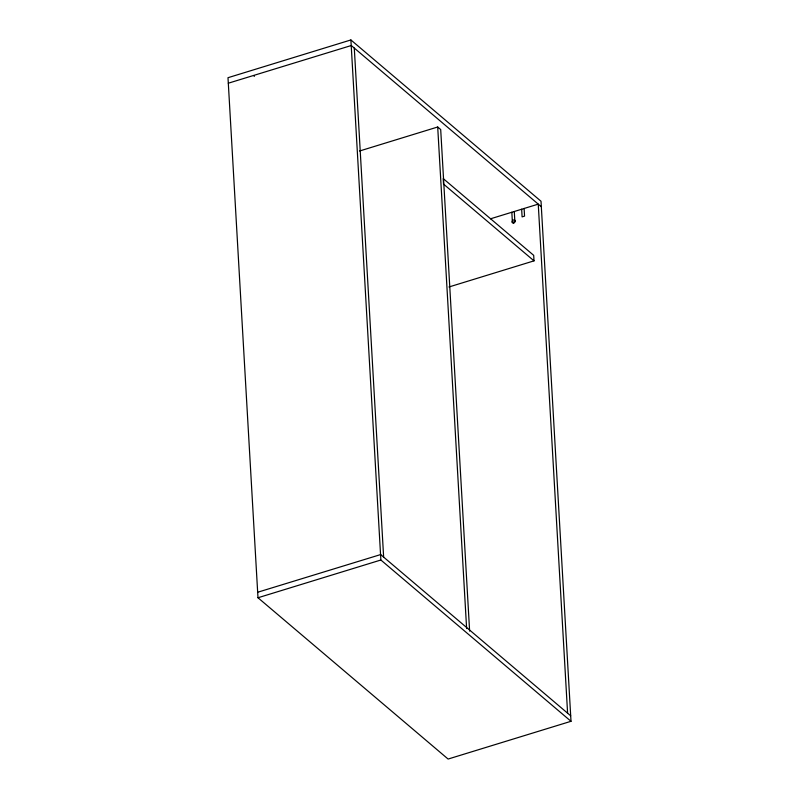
<?xml version="1.0" encoding="UTF-8"?>
<svg xmlns="http://www.w3.org/2000/svg" width="799" height="799" viewBox="0 0 799 799"><rect width="100%" height="100%" fill="white"/><g stroke="black" fill="none" stroke-linecap="round" stroke-linejoin="round"><path stroke-width="1.2" d="M350.891 39.95L227.995 77.703L257.987 597.752L448.109 759.05L571.005 721.297L541.013 201.248L350.891 39.95L380.873 560.009L571.005 721.297M228.314 83.206L351.29 45.523M359.54 151.011L437.702 127.001L440.698 129.548L469.622 631.12M490.526 218.796L538.246 204.135L567.6 713.177M448.988 286.971L534.012 260.854L533.692 255.34L443.215 178.586L443.535 184.1L534.012 260.854M257.668 592.249L380.634 554.576M257.987 597.752L380.873 560.009M351.2 45.453L541.332 206.751M380.554 554.496L570.686 715.794M524.114 208.479L524.553 216.12L522.097 216.879L521.657 209.228M514.286 211.495L514.866 221.593L512.409 222.342L511.829 212.244M437.702 127.001L466.626 628.573M354.287 48.07L383.64 557.113M254.132 76.364A1.398 0.679 -3.3 0 1 254.422 76.245M513.697 223.041A1.748 1.368 -49.7 0 0 514.896 220.334A1.748 1.368 -49.7 0 0 512.239 221.153A1.748 1.368 -49.7 0 0 513.697 223.041"/></g></svg>
